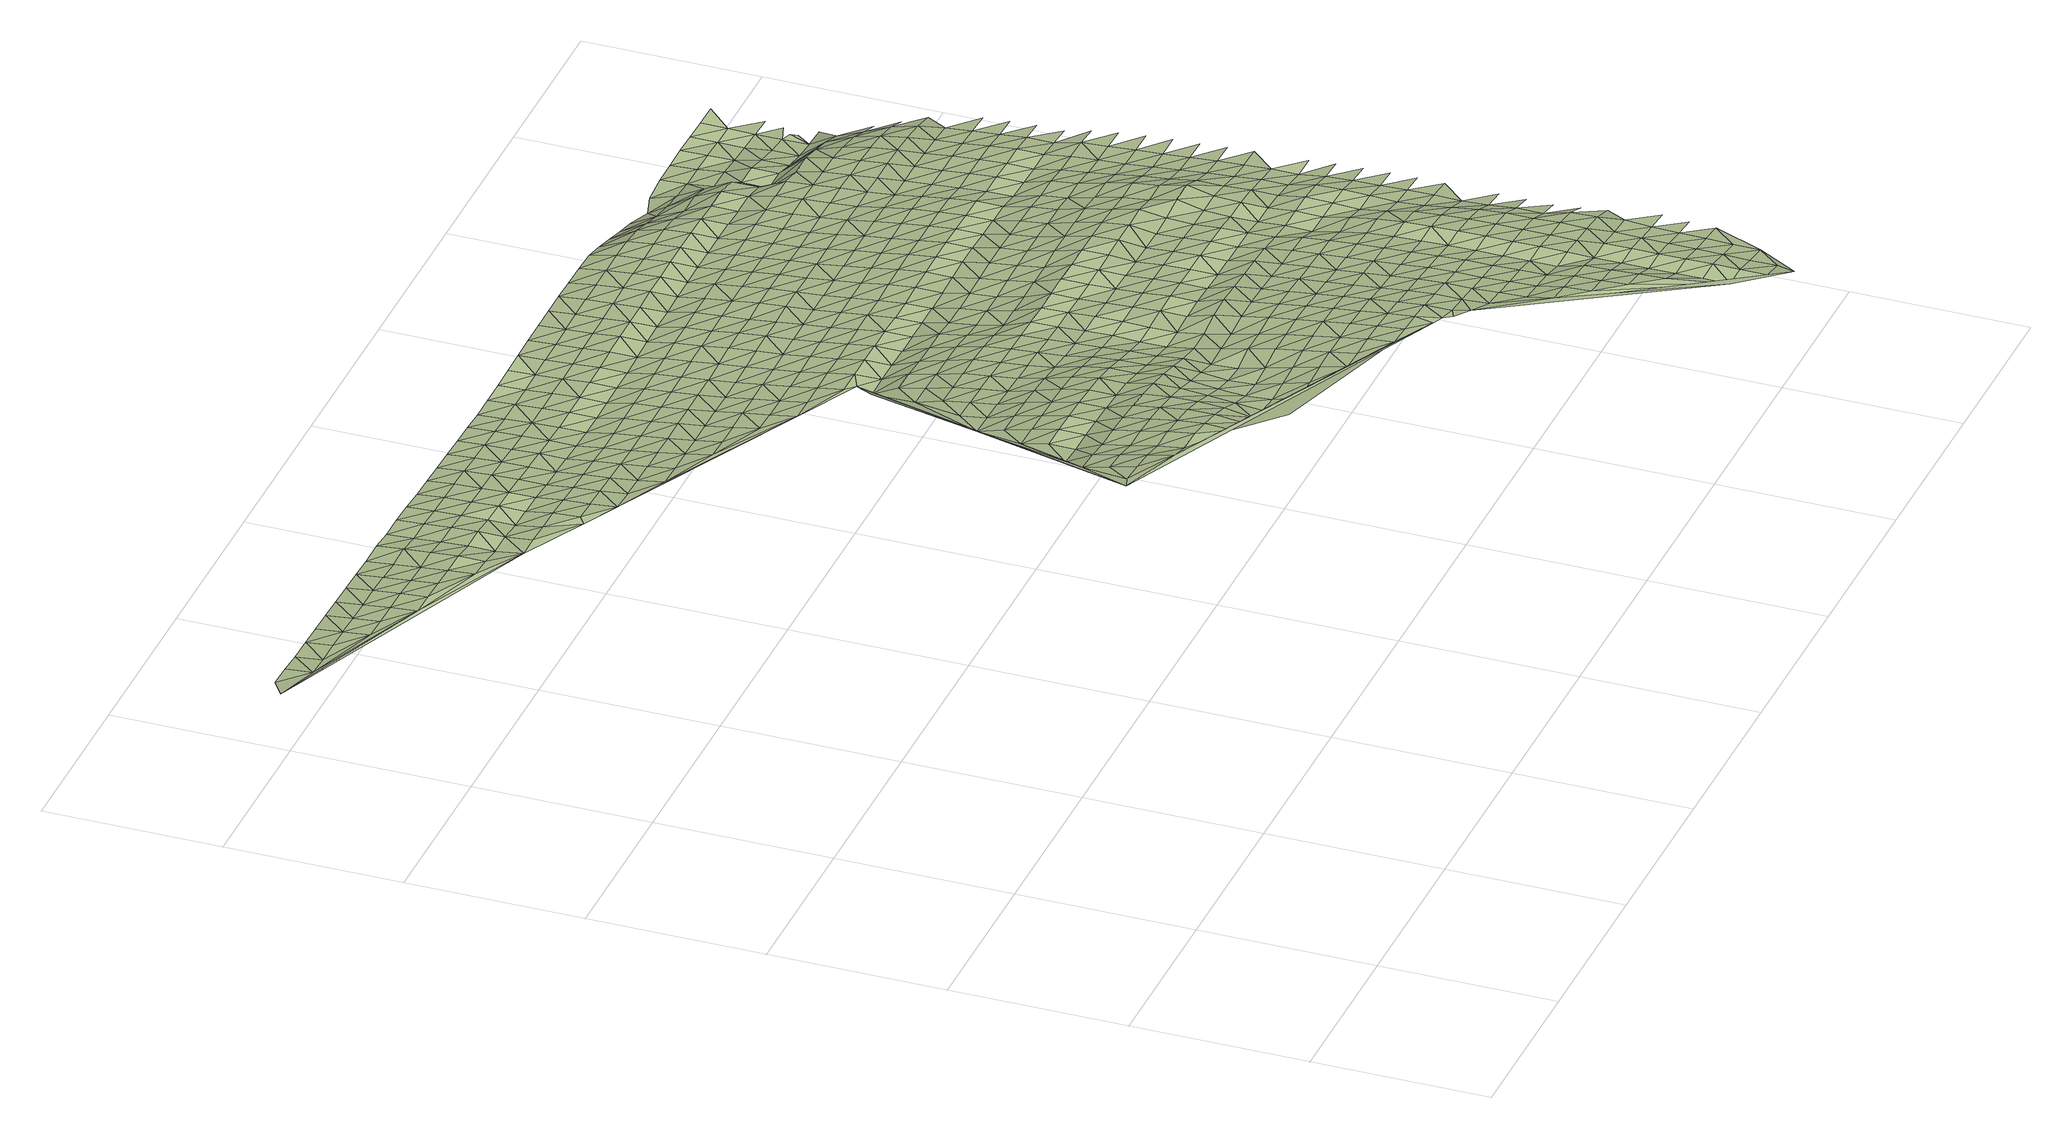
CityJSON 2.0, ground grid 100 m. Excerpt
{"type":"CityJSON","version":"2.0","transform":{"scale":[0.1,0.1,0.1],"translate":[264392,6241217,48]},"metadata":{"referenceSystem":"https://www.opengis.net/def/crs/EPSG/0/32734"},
"CityObjects":{
"terrain1":{"type":"TINRelief","geometry":[{"type":"CompositeSurface","lod":"1","boundaries":[[[0,1,2]],[[2,3,0]],[[3,2,4]],[[4,2,5]],[[6,2,1]],[[5,2,7]],[[8,4,5]],[[8,5,9]],[[7,9,5]],[[6,7,2]],[[9,10,8]],[[10,9,7]],[[11,8,10]],[[10,7,12]],[[10,13,11]],[[10,12,14]],[[6,12,7]],[[10,14,13]],[[6,1,15]],[[12,16,14]],[[12,6,16]],[[13,14,17]],[[16,18,14]],[[14,18,17]],[[16,6,19]],[[20,18,16]],[[19,20,16]],[[17,18,21]],[[20,22,18]],[[6,23,19]],[[18,22,21]],[[20,19,24]],[[22,20,25]],[[24,25,20]],[[24,19,23]],[[21,22,26]],[[22,25,27]],[[22,27,26]],[[6,15,23]],[[25,24,28]],[[28,24,23]],[[25,29,27]],[[29,25,28]],[[27,30,26]],[[28,23,31]],[[30,27,29]],[[28,32,29]],[[33,26,30]],[[28,31,32]],[[15,31,23]],[[34,30,29]],[[32,35,29]],[[30,34,33]],[[34,29,35]],[[31,36,32]],[[15,36,31]],[[35,32,37]],[[33,34,38]],[[37,32,36]],[[35,39,34]],[[40,41,42]],[[42,43,40]],[[39,35,37]],[[44,36,15]],[[34,45,38]],[[45,34,39]],[[46,40,47]],[[48,44,15]],[[49,37,36]],[[47,40,43]],[[41,40,46]],[[37,49,39]],[[50,38,45]],[[36,44,49]],[[15,51,48]],[[45,39,52]],[[44,48,53]],[[46,47,54]],[[39,49,52]],[[54,47,43]],[[50,45,55]],[[41,46,56]],[[51,53,48]],[[52,55,45]],[[49,44,57]],[[53,58,44]],[[56,46,54]],[[49,57,52]],[[50,55,59]],[[44,58,57]],[[54,43,60]],[[41,56,61]],[[53,51,62]],[[55,52,63]],[[41,61,64]],[[41,65,42]],[[58,53,66]],[[56,54,67]],[[63,52,57]],[[62,66,53]],[[54,60,67]],[[59,55,68]],[[56,69,61]],[[68,55,63]],[[51,70,62]],[[71,57,58]],[[66,72,58]],[[69,56,67]],[[60,43,73]],[[74,41,64]],[[57,71,63]],[[59,68,75]],[[58,72,71]],[[62,76,66]],[[64,61,77]],[[60,78,67]],[[69,79,61]],[[70,76,62]],[[68,63,80]],[[61,79,77]],[[72,66,81]],[[82,69,67]],[[63,71,80]],[[81,66,76]],[[67,78,82]],[[60,73,78]],[[68,83,75]],[[64,77,84]],[[72,85,71]],[[79,69,86]],[[83,68,80]],[[85,72,81]],[[64,84,74]],[[69,82,86]],[[76,70,87]],[[71,88,80]],[[83,89,75]],[[41,74,65]],[[76,87,81]],[[79,90,77]],[[78,91,82]],[[88,71,85]],[[70,92,87]],[[86,93,79]],[[78,73,91]],[[92,70,94]],[[83,80,95]],[[90,84,77]],[[79,93,90]],[[85,81,96]],[[86,82,97]],[[95,80,88]],[[81,87,96]],[[97,82,91]],[[98,89,83]],[[74,84,99]],[[88,85,100]],[[101,93,86]],[[42,102,43]],[[98,83,95]],[[99,84,90]],[[73,103,91]],[[96,100,85]],[[97,101,86]],[[87,92,104]],[[51,105,70]],[[94,106,92]],[[89,98,107]],[[99,108,74]],[[95,88,109]],[[87,104,96]],[[90,93,110]],[[91,111,97]],[[88,100,112]],[[92,106,104]],[[101,113,93]],[[108,114,74]],[[111,91,103]],[[99,90,110]],[[88,112,109]],[[93,113,110]],[[98,95,115]],[[100,96,116]],[[65,74,114]],[[117,106,94]],[[101,97,118]],[[42,65,119]],[[116,96,104]],[[111,120,97]],[[115,107,98]],[[121,108,99]],[[122,103,73]],[[115,95,109]],[[112,100,123]],[[113,101,118]],[[121,99,110]],[[97,120,118]],[[111,103,124]],[[123,100,116]],[[73,43,125]],[[94,70,105]],[[126,104,106]],[[108,127,114]],[[117,128,106]],[[94,129,117]],[[112,130,109]],[[107,115,131]],[[121,127,108]],[[104,126,116]],[[110,113,132]],[[133,120,111]],[[130,112,123]],[[106,128,126]],[[118,134,113]],[[135,65,114]],[[124,133,111]],[[124,103,122]],[[109,136,115]],[[110,132,121]],[[127,135,114]],[[113,134,132]],[[123,116,137]],[[118,120,138]],[[136,109,130]],[[117,139,128]],[[116,126,137]],[[133,138,120]],[[131,115,140]],[[127,121,141]],[[129,139,117]],[[135,142,65]],[[143,134,118]],[[140,115,136]],[[121,132,141]],[[130,123,144]],[[128,145,126]],[[137,146,123]],[[147,65,142]],[[138,143,118]],[[135,127,148]],[[133,124,149]],[[128,139,145]],[[124,122,150]],[[136,130,144]],[[129,94,105]],[[132,134,151]],[[131,140,152]],[[144,123,146]],[[141,148,127]],[[126,153,137]],[[138,133,149]],[[134,143,151]],[[124,150,149]],[[139,129,154]],[[155,142,135]],[[153,126,145]],[[141,132,156]],[[155,135,148]],[[140,136,157]],[[146,137,158]],[[138,159,143]],[[144,160,136]],[[156,132,151]],[[161,65,147]],[[51,119,105]],[[150,122,162]],[[158,137,153]],[[159,138,149]],[[157,152,140]],[[163,145,139]],[[147,142,164]],[[165,148,141]],[[136,160,157]],[[154,166,139]],[[142,155,167]],[[73,125,122]],[[154,129,168]],[[146,169,144]],[[156,165,141]],[[145,163,153]],[[151,143,170]],[[150,171,149]],[[169,146,158]],[[166,163,139]],[[142,167,164]],[[159,172,143]],[[171,150,162]],[[160,144,173]],[[155,148,174]],[[170,156,151]],[[152,157,175]],[[165,176,148]],[[170,143,172]],[[158,153,177]],[[178,159,149]],[[173,144,169]],[[105,168,129]],[[164,179,147]],[[180,166,154]],[[167,155,174]],[[153,163,177]],[[174,148,176]],[[178,149,171]],[[160,181,157]],[[182,162,122]],[[168,180,154]],[[161,147,179]],[[183,169,158]],[[165,156,184]],[[172,159,185]],[[181,160,173]],[[156,170,186]],[[167,187,164]],[[188,171,162]],[[177,183,158]],[[161,189,65]],[[159,178,185]],[[157,190,175]],[[163,166,191]],[[176,165,184]],[[180,192,166]],[[174,187,167]],[[156,186,184]],[[169,193,173]],[[157,181,190]],[[43,102,125]],[[163,191,177]],[[179,164,194]],[[170,172,195]],[[196,178,171]],[[183,193,169]],[[191,166,192]],[[185,197,172]],[[187,194,164]],[[188,196,171]],[[162,182,188]],[[180,168,198]],[[174,176,199]],[[186,170,195]],[[175,190,200]],[[168,105,201]],[[184,202,176]],[[195,172,197]],[[203,181,173]],[[177,204,183]],[[185,178,205]],[[193,206,173]],[[192,180,198]],[[161,179,207]],[[187,174,199]],[[204,177,191]],[[168,201,198]],[[194,208,179]],[[199,176,202]],[[196,205,178]],[[65,189,119]],[[190,181,203]],[[186,209,184]],[[173,206,203]],[[193,183,210]],[[211,197,185]],[[207,179,208]],[[209,186,195]],[[182,122,125]],[[188,212,196]],[[183,204,210]],[[205,211,185]],[[190,213,200]],[[191,192,214]],[[201,105,215]],[[194,187,216]],[[202,184,217]],[[198,218,192]],[[199,219,187]],[[182,212,188]],[[206,193,220]],[[203,213,190]],[[161,207,221]],[[217,184,209]],[[204,191,214]],[[208,194,216]],[[222,195,197]],[[205,196,223]],[[210,220,193]],[[214,192,218]],[[187,219,216]],[[211,224,197]],[[201,225,198]],[[202,226,199]],[[161,221,189]],[[196,212,223]],[[206,227,203]],[[195,222,209]],[[213,228,200]],[[215,225,201]],[[226,202,217]],[[222,197,224]],[[105,229,215]],[[204,230,210]],[[231,211,205]],[[206,220,227]],[[218,198,232]],[[233,207,208]],[[219,199,234]],[[230,204,214]],[[216,235,208]],[[223,231,205]],[[217,209,236]],[[212,182,237]],[[225,232,198]],[[234,199,226]],[[105,119,229]],[[213,203,238]],[[220,210,239]],[[207,233,221]],[[211,240,224]],[[203,227,241]],[[233,208,235]],[[209,222,236]],[[219,242,216]],[[212,237,223]],[[239,210,230]],[[231,240,211]],[[182,243,237]],[[228,213,238]],[[244,214,218]],[[225,215,245]],[[246,226,217]],[[203,241,238]],[[232,247,218]],[[242,219,234]],[[125,243,182]],[[220,248,227]],[[189,221,249]],[[215,229,245]],[[236,246,217]],[[214,244,230]],[[235,216,250]],[[222,224,251]],[[223,252,231]],[[248,220,239]],[[244,218,247]],[[249,221,233]],[[240,253,224]],[[226,254,234]],[[216,242,250]],[[252,223,237]],[[241,227,255]],[[232,225,256]],[[222,251,236]],[[257,228,238]],[[245,258,225]],[[246,254,226]],[[251,224,253]],[[119,189,259]],[[239,230,260]],[[235,261,233]],[[255,227,248]],[[249,259,189]],[[247,232,256]],[[240,231,262]],[[243,263,237]],[[230,244,260]],[[225,258,256]],[[261,235,250]],[[252,264,231]],[[119,265,229]],[[241,266,238]],[[245,229,265]],[[242,234,267]],[[236,268,246]],[[254,269,234]],[[125,263,243]],[[270,248,239]],[[233,271,249]],[[253,240,262]],[[266,241,255]],[[268,236,251]],[[231,264,262]],[[250,242,267]],[[252,237,272]],[[259,265,119]],[[260,270,239]],[[271,233,261]],[[234,269,267]],[[273,257,238]],[[244,247,274]],[[275,258,245]],[[254,246,276]],[[256,277,247]],[[237,263,272]],[[248,278,255]],[[259,249,279]],[[238,266,273]],[[265,275,245]],[[246,268,276]],[[244,274,260]],[[261,250,280]],[[251,253,281]],[[282,264,252]],[[270,278,248]],[[274,247,277]],[[271,279,249]],[[262,283,253]],[[256,258,284]],[[269,254,285]],[[263,125,286]],[[280,250,267]],[[272,282,252]],[[268,251,281]],[[257,273,287]],[[275,284,258]],[[276,285,254]],[[281,253,283]],[[266,255,288]],[[260,289,270]],[[265,259,290]],[[261,291,271]],[[262,264,292]],[[278,293,255]],[[259,279,294]],[[295,277,256]],[[267,269,296]],[[263,297,272]],[[289,260,274]],[[291,261,280]],[[282,292,264]],[[266,288,273]],[[265,290,275]],[[268,298,276]],[[255,293,288]],[[284,295,256]],[[259,294,290]],[[285,296,269]],[[263,286,297]],[[102,286,125]],[[278,270,299]],[[279,271,300]],[[301,283,262]],[[298,268,281]],[[277,302,274]],[[303,280,267]],[[270,289,299]],[[300,271,291]],[[292,301,262]],[[287,273,304]],[[284,275,305]],[[285,276,306]],[[282,272,307]],[[295,302,277]],[[296,303,267]],[[297,308,272]],[[293,278,309]],[[279,310,294]],[[304,273,288]],[[275,290,305]],[[306,276,298]],[[289,274,311]],[[312,291,280]],[[313,281,283]],[[282,307,292]],[[299,309,278]],[[279,300,310]],[[301,314,283]],[[272,308,307]],[[315,295,284]],[[285,316,296]],[[297,286,317]],[[302,311,274]],[[303,312,280]],[[293,318,288]],[[281,313,298]],[[102,317,286]],[[304,319,287]],[[305,315,284]],[[285,306,316]],[[313,283,314]],[[289,320,299]],[[321,290,294]],[[300,291,322]],[[301,292,323]],[[293,309,318]],[[310,324,294]],[[295,325,302]],[[326,308,297]],[[311,320,289]],[[312,322,291]],[[292,307,323]],[[288,327,304]],[[290,321,305]],[[328,303,296]],[[306,298,329]],[[315,325,295]],[[294,324,321]],[[316,330,296]],[[331,317,102]],[[317,326,297]],[[299,332,309]],[[310,300,333]],[[314,301,334]],[[327,288,318]],[[313,329,298]],[[335,311,302]],[[303,328,312]],[[308,336,307]],[[320,332,299]],[[322,333,300]],[[296,330,328]],[[323,334,301]],[[337,315,305]],[[316,306,338]],[[302,325,335]],[[308,326,336]],[[319,304,339]],[[340,318,309]],[[341,324,310]],[[327,342,304]],[[337,305,321]],[[329,338,306]],[[331,343,344]],[[317,331,345]],[[322,312,346]],[[313,314,347]],[[307,348,323]],[[332,340,309]],[[333,341,310]],[[314,334,349]],[[320,311,350]],[[325,315,351]],[[352,330,316]],[[326,317,345]],[[304,342,339]],[[311,335,353]],[[312,328,346]],[[348,307,336]],[[327,318,354]],[[355,321,324]],[[344,343,356]],[[347,329,313]],[[331,344,345]],[[315,337,351]],[[338,352,316]],[[347,314,349]],[[332,320,350]],[[357,333,322]],[[334,323,358]],[[340,354,318]],[[311,353,350]],[[324,341,355]],[[346,357,322]],[[358,323,348]],[[342,327,359]],[[335,325,360]],[[337,321,361]],[[328,330,362]],[[336,326,363]],[[351,364,325]],[[352,365,330]],[[345,366,326]],[[332,367,340]],[[333,368,341]],[[338,329,369]],[[334,370,349]],[[354,359,327]],[[361,321,355]],[[329,347,371]],[[356,372,344]],[[353,335,360]],[[328,362,346]],[[348,336,363]],[[367,332,350]],[[360,325,364]],[[357,368,333]],[[330,365,362]],[[334,358,370]],[[363,326,366]],[[373,339,342]],[[351,337,374]],[[352,338,369]],[[344,372,345]],[[329,371,369]],[[372,356,375]],[[359,373,342]],[[361,374,337]],[[376,375,356]],[[354,340,377]],[[353,378,350]],[[355,341,379]],[[346,380,357]],[[347,349,381]],[[348,382,358]],[[367,383,340]],[[368,384,341]],[[370,385,349]],[[386,364,351]],[[352,387,365]],[[366,345,388]],[[378,353,360]],[[380,346,362]],[[363,382,348]],[[354,377,359]],[[379,361,355]],[[371,347,381]],[[373,389,339]],[[340,383,377]],[[374,386,351]],[[379,341,384]],[[352,369,387]],[[381,349,385]],[[372,388,345]],[[390,367,350]],[[370,358,391]],[[364,392,360]],[[368,357,393]],[[362,365,394]],[[366,395,363]],[[390,350,378]],[[380,396,357]],[[391,358,382]],[[397,375,376]],[[373,359,398]],[[371,399,369]],[[386,392,364]],[[387,394,365]],[[395,366,388]],[[383,367,400]],[[374,361,401]],[[384,368,393]],[[402,385,370]],[[375,403,372]],[[359,377,398]],[[361,379,404]],[[357,396,393]],[[399,371,381]],[[397,405,375]],[[406,378,360]],[[380,362,407]],[[382,363,408]],[[367,390,400]],[[391,402,370]],[[389,373,409]],[[386,374,401]],[[410,387,369]],[[392,406,360]],[[361,404,401]],[[394,407,362]],[[408,363,395]],[[375,405,403]],[[388,372,411]],[[397,376,412]],[[376,356,413]],[[398,409,373]],[[410,369,399]],[[383,414,377]],[[415,390,378]],[[379,384,416]],[[417,396,380]],[[381,385,418]],[[391,382,419]],[[400,420,383]],[[393,421,384]],[[402,422,385]],[[376,423,412]],[[386,424,392]],[[394,387,425]],[[395,388,411]],[[406,415,378]],[[407,417,380]],[[408,419,382]],[[372,403,411]],[[377,414,398]],[[404,379,416]],[[399,381,418]],[[405,397,426]],[[427,389,409]],[[383,420,414]],[[424,386,401]],[[416,384,421]],[[387,410,425]],[[418,385,422]],[[400,390,428]],[[393,396,429]],[[412,426,397]],[[394,430,407]],[[402,391,431]],[[395,432,408]],[[415,428,390]],[[417,429,396]],[[391,419,433]],[[409,398,434]],[[435,406,392]],[[404,436,401]],[[410,399,437]],[[438,403,405]],[[424,439,392]],[[430,394,425]],[[432,395,411]],[[413,423,376]],[[440,420,400]],[[441,421,393]],[[422,402,431]],[[412,423,442]],[[414,434,398]],[[436,404,416]],[[437,399,418]],[[391,433,431]],[[405,426,438]],[[406,435,415]],[[443,417,407]],[[428,440,400]],[[392,439,435]],[[429,441,393]],[[444,442,423]],[[445,424,401]],[[410,446,425]],[[419,408,447]],[[403,448,411]],[[407,430,443]],[[432,449,408]],[[450,427,409]],[[421,451,416]],[[452,426,412]],[[434,453,409]],[[445,401,436]],[[446,410,437]],[[448,403,438]],[[414,420,454]],[[428,415,455]],[[456,418,422]],[[433,419,447]],[[444,423,413]],[[440,457,420]],[[441,451,421]],[[431,458,422]],[[408,449,447]],[[442,452,412]],[[413,356,459]],[[439,424,460]],[[429,417,461]],[[425,462,430]],[[463,432,411]],[[450,409,453]],[[415,435,455]],[[417,443,464]],[[465,436,416]],[[418,456,437]],[[438,426,466]],[[420,457,454]],[[424,445,460]],[[425,446,462]],[[456,422,458]],[[463,411,448]],[[434,414,467]],[[468,440,428]],[[441,429,461]],[[433,469,431]],[[442,444,470]],[[451,465,416]],[[417,464,461]],[[452,466,426]],[[449,432,471]],[[455,468,428]],[[447,469,433]],[[472,470,444]],[[413,472,444]],[[453,434,467]],[[435,439,473]],[[474,445,436]],[[443,430,475]],[[446,437,476]],[[477,448,438]],[[414,454,467]],[[460,478,439]],[[462,479,430]],[[432,463,471]],[[440,480,457]],[[441,481,451]],[[458,431,482]],[[442,483,452]],[[465,474,436]],[[476,437,456]],[[466,477,438]],[[435,473,455]],[[464,443,475]],[[468,480,440]],[[439,478,473]],[[481,441,461]],[[475,430,479]],[[469,482,431]],[[470,483,442]],[[460,445,484]],[[462,446,485]],[[447,449,486]],[[487,463,448]],[[471,488,449]],[[450,453,489]],[[466,452,490]],[[467,491,453]],[[474,484,445]],[[476,485,446]],[[477,487,448]],[[413,492,472]],[[454,457,493]],[[455,494,468]],[[495,465,451]],[[464,496,461]],[[456,458,497]],[[469,447,486]],[[470,472,498]],[[480,499,457]],[[481,500,451]],[[482,501,458]],[[449,488,486]],[[483,490,452]],[[502,478,460]],[[503,479,462]],[[471,463,504]],[[489,453,491]],[[494,455,473]],[[496,464,475]],[[492,498,472]],[[454,493,467]],[[465,495,474]],[[497,476,456]],[[457,499,493]],[[484,502,460]],[[451,500,495]],[[485,503,462]],[[497,458,501]],[[487,504,463]],[[505,481,461]],[[477,466,506]],[[507,483,470]],[[490,508,466]],[[480,468,509]],[[473,478,510]],[[479,511,475]],[[482,469,512]],[[513,488,471]],[[494,514,468]],[[505,461,496]],[[486,515,469]],[[498,507,470]],[[516,491,467]],[[484,474,517]],[[477,506,487]],[[518,492,413]],[[519,413,459]],[[502,510,478]],[[503,511,479]],[[504,513,471]],[[466,508,506]],[[519,520,413]],[[499,480,509]],[[500,481,521]],[[485,476,522]],[[501,482,512]],[[490,483,523]],[[467,493,516]],[[468,514,509]],[[474,495,517]],[[476,497,524]],[[469,515,512]],[[494,473,525]],[[526,496,475]],[[486,488,527]],[[492,518,498]],[[481,505,521]],[[507,523,483]],[[413,520,518]],[[491,528,489]],[[529,502,484]],[[503,485,522]],[[504,487,530]],[[510,525,473]],[[511,526,475]],[[476,524,522]],[[513,527,488]],[[531,508,490]],[[516,528,491]],[[517,529,484]],[[487,506,530]],[[499,532,493]],[[533,514,494]],[[495,500,534]],[[535,505,496]],[[497,501,536]],[[537,515,486]],[[507,498,538]],[[509,539,499]],[[521,540,500]],[[512,541,501]],[[523,531,490]],[[542,519,459]],[[502,543,510]],[[503,544,511]],[[545,513,504]],[[520,519,542]],[[525,533,494]],[[526,535,496]],[[527,537,486]],[[498,518,538]],[[532,516,493]],[[495,534,517]],[[524,497,536]],[[508,546,506]],[[528,547,489]],[[499,539,532]],[[529,543,502]],[[500,540,534]],[[544,503,522]],[[536,501,541]],[[530,545,504]],[[509,514,548]],[[521,505,549]],[[512,515,550]],[[551,523,507]],[[508,531,546]],[[513,552,527]],[[533,548,514]],[[535,549,505]],[[537,550,515]],[[538,551,507]],[[525,510,553]],[[517,554,529]],[[555,526,511]],[[524,556,522]],[[506,557,530]],[[518,520,558]],[[543,559,510]],[[544,560,511]],[[545,552,513]],[[561,520,542]],[[528,516,562]],[[563,539,509]],[[564,540,521]],[[565,541,512]],[[523,566,531]],[[516,532,567]],[[554,517,534]],[[556,524,536]],[[557,506,546]],[[525,553,533]],[[526,555,535]],[[568,537,527]],[[518,558,538]],[[548,563,509]],[[510,559,553]],[[549,564,521]],[[511,560,555]],[[550,565,512]],[[551,566,523]],[[520,561,558]],[[547,528,562]],[[543,529,569]],[[570,544,522]],[[571,545,530]],[[516,567,562]],[[527,552,568]],[[459,572,542]],[[541,573,536]],[[529,554,569]],[[570,522,556]],[[571,530,557]],[[539,574,532]],[[548,533,575]],[[534,540,576]],[[549,535,577]],[[550,537,578]],[[546,531,579]],[[538,580,551]],[[563,581,539]],[[564,582,540]],[[565,573,541]],[[566,583,531]],[[559,543,584]],[[560,544,585]],[[552,545,586]],[[533,553,575]],[[535,555,577]],[[578,537,568]],[[580,538,558]],[[567,532,574]],[[554,534,576]],[[556,536,587]],[[557,546,579]],[[561,542,572]],[[562,588,547]],[[539,581,574]],[[569,584,543]],[[540,582,576]],[[544,570,585]],[[545,571,586]],[[579,531,583]],[[589,563,548]],[[590,564,549]],[[565,550,591]],[[573,587,536]],[[559,592,553]],[[566,551,593]],[[558,561,572]],[[575,589,548]],[[577,590,549]],[[578,591,550]],[[580,594,551]],[[567,595,562]],[[554,596,569]],[[555,560,597]],[[570,556,598]],[[568,552,599]],[[571,557,600]],[[559,584,592]],[[585,601,560]],[[586,602,552]],[[563,603,581]],[[564,604,582]],[[605,573,565]],[[583,566,593]],[[574,595,567]],[[596,554,576]],[[587,598,556]],[[600,557,579]],[[551,594,593]],[[553,606,575]],[[555,597,577]],[[599,578,568]],[[580,558,607]],[[589,603,563]],[[590,604,564]],[[560,601,597]],[[591,605,565]],[[599,552,602]],[[588,562,608]],[[584,569,609]],[[570,610,585]],[[571,611,586]],[[606,553,592]],[[572,607,558]],[[587,573,612]],[[595,608,562]],[[609,569,596]],[[598,610,570]],[[611,571,600]],[[574,581,613]],[[614,589,575]],[[615,576,582]],[[577,616,590]],[[591,578,617]],[[579,583,618]],[[619,594,580]],[[603,620,581]],[[604,621,582]],[[605,612,573]],[[593,622,583]],[[584,623,592]],[[601,585,624]],[[602,586,625]],[[606,614,575]],[[616,577,597]],[[617,578,599]],[[607,619,580]],[[574,613,595]],[[576,615,596]],[[626,598,587]],[[600,579,618]],[[608,627,588]],[[581,620,613]],[[623,584,609]],[[582,621,615]],[[610,624,585]],[[625,586,611]],[[622,618,583]],[[603,589,628]],[[605,591,629]],[[593,594,630]],[[612,626,587]],[[592,631,606]],[[604,590,632]],[[597,601,633]],[[602,634,599]],[[589,614,628]],[[616,635,590]],[[617,629,591]],[[619,630,594]],[[608,595,636]],[[609,596,637]],[[611,600,638]],[[631,592,623]],[[624,633,601]],[[602,625,634]],[[620,603,639]],[[621,604,632]],[[610,598,640]],[[641,612,605]],[[642,622,593]],[[572,643,607]],[[595,613,636]],[[596,615,637]],[[590,635,632]],[[626,644,598]],[[638,600,618]],[[614,606,645]],[[616,597,646]],[[647,617,599]],[[628,639,603]],[[629,641,605]],[[630,642,593]],[[627,608,648]],[[649,623,609]],[[610,640,624]],[[611,650,625]],[[643,619,607]],[[645,606,631]],[[633,646,597]],[[598,644,640]],[[634,647,599]],[[626,612,651]],[[636,648,608]],[[637,649,609]],[[650,611,638]],[[613,620,652]],[[614,653,628]],[[615,621,654]],[[635,616,655]],[[618,622,656]],[[643,630,619]],[[620,639,657]],[[632,658,621]],[[641,651,612]],[[642,659,622]],[[623,660,631]],[[633,624,661]],[[629,617,662]],[[625,663,634]],[[614,645,653]],[[646,655,616]],[[617,647,664]],[[613,652,636]],[[615,654,637]],[[665,644,626]],[[638,618,656]],[[627,648,666]],[[620,657,652]],[[649,660,623]],[[621,658,654]],[[624,640,661]],[[663,625,650]],[[656,622,659]],[[639,628,667]],[[668,632,635]],[[629,662,641]],[[642,630,669]],[[651,665,626]],[[617,664,662]],[[670,646,633]],[[647,634,671]],[[667,628,653]],[[655,668,635]],[[648,636,672]],[[645,631,673]],[[637,674,649]],[[650,638,675]],[[660,676,631]],[[661,670,633]],[[634,663,671]],[[639,677,657]],[[658,632,678]],[[644,679,640]],[[651,641,680]],[[681,659,642]],[[636,652,672]],[[674,637,654]],[[665,682,644]],[[675,638,656]],[[645,673,653]],[[655,646,683]],[[684,664,647]],[[639,667,677]],[[631,676,673]],[[668,678,632]],[[641,662,680]],[[648,685,666]],[[660,649,686]],[[679,661,640]],[[650,687,663]],[[670,683,646]],[[644,682,679]],[[671,684,647]],[[688,654,658]],[[689,665,651]],[[648,672,685]],[[649,674,686]],[[687,650,675]],[[657,690,652]],[[667,653,691]],[[692,668,655]],[[664,693,662]],[[694,656,659]],[[677,695,657]],[[678,688,658]],[[680,689,651]],[[676,660,696]],[[661,697,670]],[[663,698,671]],[[673,691,653]],[[683,692,655]],[[664,684,693]],[[672,652,690]],[[674,654,699]],[[665,700,682]],[[656,694,675]],[[701,666,685]],[[657,695,690]],[[686,696,660]],[[661,679,697]],[[698,663,687]],[[677,667,702]],[[662,703,680]],[[688,699,654]],[[689,700,665]],[[676,704,673]],[[678,668,705]],[[706,683,670]],[[684,671,707]],[[691,702,667]],[[692,708,668]],[[703,662,693]],[[709,685,672]],[[710,686,674]],[[687,675,711]],[[676,696,704]],[[670,697,706]],[[707,671,698]],[[712,695,677]],[[688,678,705]],[[679,682,713]],[[714,689,680]],[[690,709,672]],[[699,710,674]],[[668,708,705]],[[700,715,682]],[[673,716,691]],[[692,683,717]],[[684,718,693]],[[702,712,677]],[[703,714,680]],[[719,701,685]],[[696,686,720]],[[697,679,713]],[[721,698,687]],[[716,673,704]],[[706,717,683]],[[682,715,713]],[[718,684,707]],[[690,695,722]],[[699,688,723]],[[700,689,724]],[[709,719,685]],[[710,720,686]],[[725,708,692]],[[693,726,703]],[[695,712,722]],[[705,723,688]],[[689,714,724]],[[702,691,727]],[[728,704,696]],[[697,729,706]],[[707,698,730]],[[716,731,691]],[[717,725,692]],[[726,693,718]],[[709,690,732]],[[699,733,710]],[[715,700,734]],[[719,735,701]],[[720,728,696]],[[729,697,713]],[[712,702,727]],[[708,736,705]],[[714,703,737]],[[690,722,732]],[[691,731,727]],[[723,733,699]],[[724,734,700]],[[716,704,738]],[[717,706,739]],[[740,718,707]],[[725,736,708]],[[737,703,726]],[[741,719,709]],[[720,710,742]],[[713,715,743]],[[728,738,704]],[[706,729,739]],[[744,723,705]],[[714,745,724]],[[741,709,732]],[[733,742,710]],[[715,734,743]],[[722,712,746]],[[731,716,747]],[[748,725,717]],[[727,749,712]],[[736,744,705]],[[745,714,737]],[[719,750,735]],[[720,751,728]],[[729,713,752]],[[726,718,753]],[[738,747,716]],[[739,748,717]],[[732,722,746]],[[754,733,723]],[[734,724,755]],[[750,719,741]],[[746,712,749]],[[742,751,720]],[[752,713,743]],[[756,727,731]],[[725,757,736]],[[737,726,753]],[[744,754,723]],[[755,724,745]],[[738,728,758]],[[729,759,739]],[[747,756,731]],[[748,757,725]],[[741,732,760]],[[742,733,761]],[[734,762,743]],[[750,763,735]],[[751,758,728]],[[759,729,752]],[[749,727,764]],[[744,736,765]],[[745,737,766]],[[760,732,746]],[[754,761,733]],[[762,734,755]],[[739,767,748]],[[756,764,727]],[[736,757,765]],[[741,768,750]],[[747,738,769]],[[770,751,742]],[[752,743,771]],[[758,772,738]],[[767,739,759]],[[773,746,749]],[[754,744,774]],[[745,775,755]],[[768,741,760]],[[761,770,742]],[[771,743,762]],[[757,748,776]],[[764,773,749]],[[738,772,769]],[[765,774,744]],[[756,747,777]],[[758,751,778]],[[759,752,779]],[[767,776,748]],[[780,760,746]],[[763,750,781]],[[761,754,782]],[[762,755,783]],[[784,750,768]],[[770,778,751]],[[779,752,771]],[[764,756,777]],[[765,757,785]],[[773,780,746]],[[747,769,777]],[[774,782,754]],[[786,772,758]],[[759,787,767]],[[784,781,750]],[[785,757,776]],[[788,768,760]],[[761,789,770]],[[762,790,771]],[[778,786,758]],[[787,759,779]],[[791,774,765]],[[780,788,760]],[[782,789,761]],[[773,764,792]],[[776,767,793]],[[777,794,764]],[[785,791,765]],[[784,768,795]],[[769,772,796]],[[778,770,797]],[[779,771,798]],[[786,799,772]],[[767,787,793]],[[782,774,800]],[[788,795,768]],[[764,794,792]],[[789,797,770]],[[780,773,801]],[[769,796,777]],[[802,785,776]],[[772,799,796]],[[791,800,774]],[[781,784,803]],[[778,804,786]],[[802,776,793]],[[788,780,801]],[[805,789,782]],[[779,806,787]],[[795,803,784]],[[773,792,801]],[[797,804,778]],[[807,794,777]],[[791,785,808]],[[800,805,782]],[[799,786,809]],[[793,787,806]],[[777,796,807]],[[785,802,808]],[[797,789,810]],[[803,811,781]],[[804,809,786]],[[795,788,812]],[[791,813,800]],[[801,814,788]],[[805,810,789]],[[792,794,815]],[[802,793,816]],[[807,817,794]],[[813,791,808]],[[799,818,796]],[[819,804,797]],[[788,814,812]],[[809,820,799]],[[803,795,821]],[[792,815,801]],[[794,817,815]],[[810,819,797]],[[818,807,796]],[[805,800,822]],[[802,823,808]],[[799,820,818]],[[813,824,800]],[[811,803,821]],[[809,804,825]],[[795,812,821]],[[826,814,801]],[[805,822,810]],[[819,825,804]],[[800,824,822]],[[827,817,807]],[[808,828,813]],[[801,815,826]],[[829,820,809]],[[827,807,818]],[[819,810,830]],[[821,831,811]],[[825,829,809]],[[812,814,832]],[[824,813,833]],[[826,834,814]],[[810,822,830]],[[815,817,835]],[[817,827,836]],[[812,832,821]],[[818,820,837]],[[838,825,819]],[[814,834,832]],[[829,839,820]],[[835,826,815]],[[824,840,822]],[[817,836,835]],[[830,838,819]],[[820,839,837]],[[841,831,821]],[[827,818,842]],[[829,825,843]],[[834,826,844]],[[822,845,830]],[[821,832,841]],[[838,843,825]],[[842,836,827]],[[826,835,844]],[[842,818,837]],[[846,839,829]],[[830,847,838]],[[841,848,831]],[[843,846,829]],[[834,849,832]],[[835,836,850]],[[844,851,834]],[[836,842,850]],[[849,841,832]],[[839,852,837]],[[853,843,838]],[[834,851,849]],[[846,854,839]],[[835,855,844]],[[837,852,842]],[[835,850,855]],[[839,854,852]],[[856,848,841]],[[846,843,857]],[[858,851,844]],[[856,841,849]],[[842,859,850]],[[844,855,858]],[[860,854,846]],[[859,842,852]],[[848,856,861]],[[849,851,862]],[[855,850,863]],[[858,864,851]],[[863,850,859]],[[852,854,865]],[[851,864,862]],[[856,849,866]],[[867,858,855]],[[852,865,859]],[[867,855,863]],[[866,861,856]],[[866,849,862]],[[864,858,868]],[[863,859,869]],[[858,867,870]],[[861,866,871]],[[868,858,870]],[[872,862,864]],[[867,863,873]],[[862,872,866]],[[864,868,872]],[[874,870,867]],[[875,868,870]],[[866,876,871]],[[875,870,877]],[[876,866,872]],[[868,878,872]],[[879,871,876]],[[876,872,880]],[[879,876,881]]]}]}
},
"vertices":[
[129,6130,321],[1,6053,344],[279,5980,328],[279,6130,317],[429,6130,302],[429,5980,316],[1030,5680,329],[730,5830,324],[579,6130,302],[579,5980,316],[730,5980,310],[730,6130,295],[880,5830,318],[880,6130,290],[880,5980,305],[1792,5378,298],[1030,5830,315],[1030,6130,284],[1030,5980,299],[1180,5680,326],[1180,5830,313],[1180,6130,282],[1180,5980,298],[1481,5530,322],[1330,5680,319],[1330,5830,305],[1330,6130,275],[1330,5980,290],[1481,5680,311],[1481,5830,297],[1481,5980,282],[1631,5530,309],[1631,5680,309],[1481,6130,268],[1631,5980,287],[1631,5830,298],[1781,5530,283],[1781,5680,283],[1631,6130,273],[1781,5830,275],[2682,2380,886],[2832,2680,801],[2605,2356,892],[2982,2230,886],[1931,5530,283],[1781,5980,263],[2832,2530,837],[2832,2380,872],[1931,5380,298],[1931,5680,283],[1781,6130,256],[2175,5188,294],[1931,5830,275],[2081,5380,289],[2982,2380,855],[1931,5980,263],[2982,2530,822],[2081,5680,265],[2081,5530,265],[1931,6130,256],[3132,2230,842],[2982,2680,789],[2232,5230,294],[2081,5830,260],[2982,2830,715],[3283,3430,593],[2232,5380,284],[3132,2380,821],[2081,5980,255],[3132,2530,792],[2382,5080,300],[2232,5680,261],[2232,5530,261],[3433,2080,809],[3132,3130,669],[2081,6130,246],[2382,5230,286],[3132,2830,702],[3283,2230,842],[3132,2680,766],[2232,5830,254],[2382,5380,275],[3283,2380,821],[2232,5980,248],[3132,2980,702],[2382,5530,258],[3283,2530,792],[2532,5230,277],[2382,5680,258],[2232,6130,234],[3283,2830,702],[3433,2230,815],[2532,5080,292],[3283,2680,766],[2682,4930,308],[2382,5830,249],[2532,5380,265],[3433,2380,801],[2382,5980,242],[3283,2980,702],[2532,5530,247],[3433,2530,777],[4911,1519,715],[3583,2080,765],[2682,5230,268],[3433,4480,366],[2682,5080,286],[2382,6130,227],[3283,3130,669],[2532,5830,242],[3433,2830,697],[3583,2230,782],[2532,5680,247],[3433,2680,753],[3283,3280,634],[2532,5980,234],[2682,5380,256],[2832,4930,303],[3583,2530,759],[3781,4281,388],[3583,2380,779],[3433,2980,697],[3883,1930,670],[2682,5530,237],[3733,2080,708],[4634,1630,739],[2832,5230,264],[3433,3130,666],[2832,5080,281],[2982,4780,331],[2682,5680,237],[2532,6130,221],[3583,2830,690],[3733,2230,732],[3583,2680,739],[3433,3280,630],[2682,5830,233],[2832,5380,249],[3733,2380,741],[2982,4930,303],[2682,5980,224],[3583,2980,690],[3433,3430,586],[3733,2530,735],[2832,5680,230],[2982,5080,279],[2832,5530,230],[3433,3580,565],[3583,3130,661],[3883,2230,675],[3883,2080,662],[3733,2680,720],[2682,6130,215],[2982,5230,259],[3132,4780,322],[3583,3280,624],[3733,2830,679],[2832,5980,217],[2982,5380,242],[3883,2380,688],[2832,5830,223],[3583,3880,493],[4034,1930,682],[3132,5080,278],[3583,3580,559],[3733,2980,679],[3132,4930,298],[3583,3430,579],[3283,4630,347],[2982,5530,222],[3883,2680,697],[4034,2080,642],[3883,2530,699],[2982,5680,222],[3733,3280,611],[2832,6130,209],[3733,3130,651],[3132,5230,258],[4034,2230,630],[3583,3730,535],[3283,4780,322],[2982,5830,215],[4334,1780,729],[3132,5380,243],[3883,2980,664],[4034,2380,638],[3883,2830,664],[3733,3430,570],[4184,1930,690],[3733,4180,388],[2982,5980,210],[3283,5080,278],[3283,4930,298],[3132,5530,214],[3733,3580,553],[4034,2680,664],[4184,2080,650],[4034,2530,654],[3433,4780,320],[3883,3280,596],[2982,6130,201],[3433,4630,343],[3883,3130,638],[3132,5830,206],[3283,5230,258],[4184,2230,611],[3132,5680,214],[3733,3880,492],[3733,3730,530],[4034,2830,637],[3283,5380,243],[4184,2380,604],[4334,1930,695],[3132,5980,198],[3433,5080,277],[3583,4480,364],[3883,3580,546],[4034,2980,637],[3433,4930,298],[3883,3430,561],[3283,5530,214],[3733,4030,462],[4184,2680,626],[4334,2080,661],[4184,2530,618],[3583,4630,339],[4034,3130,614],[3283,5680,214],[3132,6130,190],[3733,4330,388],[3433,5230,260],[4334,2230,625],[3583,4780,318],[3883,3880,489],[4034,3280,574],[3883,3730,527],[4184,2830,598],[4484,1930,700],[3283,5980,198],[3433,5380,248],[4334,2380,587],[3283,5830,206],[4034,3430,552],[4484,1780,722],[3583,5080,277],[3733,4480,363],[4184,2980,598],[3583,4930,295],[3433,5530,218],[3883,4030,460],[4034,3580,538],[4334,2680,585],[4484,2080,677],[4334,2530,581],[4184,3130,581],[3433,5680,218],[3733,4780,319],[3283,6130,190],[3733,4630,339],[3883,4180,391],[3583,5230,263],[4034,3730,524],[4484,2380,621],[4634,1780,722],[4484,2230,651],[3883,4330,391],[3433,5830,209],[4184,3430,545],[4334,2830,565],[4184,3280,556],[3583,5380,249],[4034,3880,486],[4634,1930,700],[3433,5980,198],[3733,5080,281],[3883,4480,366],[4334,2980,565],[3733,4930,298],[3583,5530,222],[4034,4030,447],[4184,3580,532],[4484,2680,557],[4634,2080,677],[4484,2530,587],[3883,4630,341],[4334,3130,552],[4785,1630,729],[3433,6130,193],[3583,5830,211],[3733,5230,267],[4034,4330,390],[4184,3730,516],[4634,2230,651],[3583,5680,222],[4034,4180,390],[3883,4780,322],[4334,3280,543],[4785,1780,714],[4484,2830,532],[3733,5380,252],[4184,3880,479],[4634,2380,621],[3883,4930,304],[4334,3430,536],[3583,5980,201],[4034,4480,364],[4484,2980,532],[4785,2080,677],[4785,1930,696],[3733,5530,225],[4184,4030,442],[3883,5080,289],[4334,3580,526],[4634,2680,557],[4634,2530,587],[4034,4630,345],[4484,3130,536],[4935,1630,715],[3733,5680,225],[3583,6130,198],[3883,5230,272],[4184,4330,386],[4334,3730,495],[4785,2230,655],[4184,4180,386],[4034,4780,326],[4935,1780,701],[3733,5830,215],[4484,3430,523],[4634,2830,532],[4484,3280,532],[4972,1493,715],[3883,5380,257],[4334,3880,461],[4785,2380,633],[4034,4930,313],[4935,1930,684],[4184,4480,365],[4634,2980,532],[3733,6130,201],[3883,5530,232],[4334,4030,437],[3733,5980,207],[5031,1453,698],[5085,1480,698],[5085,1630,698],[4484,3580,520],[4785,2680,584],[4935,2080,667],[4785,2530,608],[4034,5230,279],[4184,4630,347],[4634,3130,536],[4034,5080,299],[3883,5680,232],[4334,4180,386],[5100,1383,710],[4484,3730,466],[4935,2230,648],[3883,5830,220],[4184,4930,318],[4334,4330,386],[4634,3430,523],[5085,1930,668],[4184,4780,329],[4634,3280,532],[5085,1780,685],[4034,5380,264],[4484,3880,436],[4785,2980,543],[4935,2380,629],[4785,2830,543],[5235,1480,677],[3883,5980,211],[4334,4480,368],[5235,1330,686],[5385,1030,697],[4034,5680,238],[4184,5080,302],[4484,4180,383],[4634,3580,520],[4935,2680,589],[5085,2080,652],[4034,5530,238],[4484,4030,416],[4935,2530,609],[4334,4630,347],[4785,3130,535],[5235,1630,677],[3883,6130,203],[4184,5230,283],[5085,2230,635],[4334,4780,332],[4634,3880,436],[4785,3280,527],[5235,1780,665],[4634,3730,466],[5385,1180,668],[4034,5830,223],[4935,2830,546],[4184,5380,269],[4484,4480,368],[5085,2380,618],[5385,1480,657],[4484,4330,383],[5385,1330,663],[4334,4930,315],[4785,3430,519],[5235,1930,649],[4034,5980,215],[4935,2980,546],[5385,1630,657],[5535,1030,675],[5986,280,592],[4184,5680,239],[4334,5080,298],[4634,4180,383],[4785,3580,519],[5085,2680,581],[5235,2080,635],[4184,5530,239],[4634,4030,416],[5085,2530,599],[5535,880,684],[4484,4630,351],[4935,3130,533],[5535,1180,647],[4034,6130,206],[4334,5230,286],[4785,3730,464],[4935,3280,522],[5235,2380,604],[5385,1780,647],[5235,2230,619],[4184,5830,227],[4484,4930,321],[4634,4330,383],[5085,2830,537],[5535,1330,643],[4484,4780,333],[4334,5380,273],[4785,3880,431],[5686,880,659],[4935,3430,517],[5686,730,667],[4634,4480,368],[5085,2980,537],[5385,2080,619],[5535,1480,636],[5385,1930,633],[4184,6130,207],[4785,4030,419],[5686,1030,652],[4184,5980,218],[4334,5680,240],[4484,5080,308],[5235,2680,571],[4334,5530,240],[5235,2530,587],[6203,8,600],[4634,4630,351],[4935,3730,469],[5085,3130,529],[5535,1630,636],[4935,3580,518],[4785,4180,390],[5686,1180,627],[4334,5830,230],[4484,5230,290],[5385,2230,605],[5836,730,642],[5535,1780,629],[5836,580,648],[4634,4930,321],[4785,4330,390],[5085,3430,518],[5235,2830,531],[5686,1330,625],[4634,4780,333],[5085,3280,518],[4484,5380,272],[4935,3880,443],[5385,2380,592],[5836,880,636],[4785,4480,375],[5235,2980,531],[5535,2080,605],[5686,1480,619],[5535,1930,616],[4334,6130,207],[5836,1030,630],[4334,5980,222],[5986,430,592],[4484,5680,247],[4634,5080,308],[4935,4180,397],[5085,3580,518],[5385,2680,562],[5986,580,592],[4484,5530,247],[4935,4030,424],[5385,2530,577],[4785,4630,353],[5235,3130,525],[5686,1630,619],[5085,3730,469],[5836,1330,591],[5986,730,590],[5836,1180,590],[4634,5380,272],[4785,4780,336],[5235,3280,513],[5535,2380,582],[5686,1780,613],[4634,5230,290],[5535,2230,593],[4484,5830,237],[4935,4330,397],[6136,430,592],[6136,130,592],[6136,280,592],[5085,3880,446],[5385,2980,528],[5986,880,589],[5385,2830,528],[4785,4930,319],[5235,3430,521],[5686,1930,604],[4484,5980,223],[4935,4480,379],[5836,1480,590],[5986,1030,588],[4634,5680,247],[4785,5080,305],[5085,4180,402],[5235,3580,518],[5535,2680,549],[5686,2080,595],[6136,580,592],[4634,5530,247],[5085,4030,429],[5535,2530,570],[6286,130,561],[4935,4630,356],[5385,3130,521],[5836,1630,590],[5986,1180,590],[4484,6130,203],[4785,5230,288],[5235,3730,479],[5686,2230,585],[6136,730,590],[5836,1780,587],[4935,4930,316],[5085,4330,402],[5385,3430,525],[5535,2830,525],[5986,1330,591],[6286,430,562],[4935,4780,337],[5385,3280,508],[6286,280,561],[4634,5980,223],[4785,5380,270],[5235,3880,449],[5686,2380,575],[6136,880,589],[4634,5830,237],[5836,1930,582],[5085,4480,383],[5535,2980,525],[5986,1480,590],[6437,280,535],[5686,2530,560],[4785,5680,251],[4935,5080,302],[5235,4180,401],[5385,3580,517],[5836,2080,576],[6136,1180,573],[6286,580,564],[4785,5530,251],[5235,4030,432],[6136,1030,588],[5085,4630,359],[5535,3130,515],[5986,1630,590],[5686,2680,530],[4634,6130,203],[4935,5230,285],[5385,3730,482],[5836,2230,564],[5085,4780,341],[6286,880,567],[6286,730,565],[4785,5830,237],[5235,4330,401],[5535,3430,530],[5686,2830,521],[5986,1930,582],[6136,1330,575],[5535,3280,507],[5986,1780,587],[4935,5380,272],[5385,3880,446],[5836,2380,538],[5085,4930,318],[6437,430,536],[4785,5980,226],[5235,4480,382],[5686,2980,521],[6136,1480,574],[5836,2530,510],[4935,5680,252],[5085,5080,299],[5385,4180,395],[5535,3580,511],[5986,2080,576],[6286,1180,559],[6437,580,540],[4935,5530,252],[5385,4030,428],[6286,1030,569],[5235,4630,360],[5686,3130,509],[6136,1630,574],[5836,2680,514],[4785,6130,192],[5085,5230,285],[5986,2230,564],[6437,730,540],[5235,4780,341],[5535,3880,440],[5686,3280,516],[6136,1780,572],[5535,3730,478],[4935,5830,239],[5385,4330,395],[6286,1330,561],[5085,5380,275],[5836,2980,500],[5986,2380,538],[6437,880,545],[6587,580,515],[5836,2830,500],[5235,4930,319],[5686,3430,535],[6136,1930,566],[4935,5980,224],[5385,4480,381],[6286,1480,553],[5986,2530,510],[5085,5680,252],[5235,5080,299],[5535,4180,391],[5686,3580,503],[6437,1180,540],[5085,5530,252],[5535,4030,422],[6437,1030,553],[5385,4630,364],[5836,3130,507],[6136,2230,522],[6286,1630,553],[6136,2080,552],[5986,2680,514],[4935,6130,156],[5235,5230,287],[5686,3730,475],[6587,730,519],[5836,3280,539],[6286,1780,543],[5085,5830,241],[5385,4930,318],[5535,4330,391],[6437,1330,533],[5385,4780,344],[5235,5380,280],[5686,3880,435],[5986,2980,500],[6136,2380,501],[6587,880,530],[5986,2830,500],[5836,3430,505],[6286,1930,523],[5085,5980,201],[5535,4480,379],[6437,1480,496],[5686,4030,418],[6136,2530,505],[5235,5680,248],[5385,5080,300],[5836,3580,487],[6286,2080,500],[6587,1180,492],[5235,5530,248],[5535,4630,364],[5986,3130,507],[6437,1630,496],[5686,4180,389],[6136,2680,509],[5085,6130,113],[5385,5230,290],[6286,2230,490],[5535,4780,339],[5836,3880,419],[5986,3280,539],[6437,1780,480],[5836,3730,454],[5235,5830,217],[5686,4330,389],[6587,1330,473],[5385,5380,281],[6136,2980,486],[6286,2380,496],[6136,2830,486],[5535,4930,313],[5986,3430,505],[6437,1930,474],[5235,5980,157],[5686,4480,372],[6587,1480,459],[5385,5530,240],[5836,4030,400],[6286,2530,502],[5986,3580,487],[6437,2080,476],[5535,5230,294],[5686,4630,351],[6136,3130,480],[6587,1630,459],[5535,5080,301],[5385,5680,240],[5836,4180,360],[6286,2680,495],[5235,6130,70],[5986,3730,454],[6437,2230,475],[5686,4780,327],[6136,3280,480],[6587,1780,459],[5385,5830,177],[5836,4330,360],[6286,2830,462],[5986,3880,419],[6437,2380,470],[5535,5530,242],[5686,4930,313],[6136,3430,455],[5535,5380,278],[5385,5980,112],[5836,4480,347],[6286,2980,462],[6587,2080,460],[5986,4030,400],[6437,2530,467],[5686,5080,306],[6136,3580,441],[5836,4630,335],[6286,3130,449],[5535,5680,242],[5986,4180,360],[6437,2680,460],[5385,6130,33],[5686,5230,291],[6136,3730,418],[6587,2230,459],[6286,3280,437],[5535,5830,176],[5836,4930,311],[5986,4330,360],[6437,2830,439],[5836,4780,326],[5686,5380,280],[6136,3880,396],[6587,2380,456],[6286,3430,422],[5836,5080,296],[5986,4480,347],[6437,2980,439],[5686,5530,211],[5548,6091,8],[6136,4030,379],[6587,2530,452],[5535,5980,82],[6286,3580,408],[5986,4630,335],[6437,3130,431],[5686,5680,211],[6136,4180,354],[6587,2680,448],[6286,3730,395],[5836,5380,250],[6437,3280,422],[5836,5230,280],[5686,5830,134],[5986,4930,311],[6136,4330,354],[6587,2830,434],[5986,4780,326],[6286,3880,384],[5836,5530,119],[6437,3430,409],[5686,5980,58],[6136,4480,345],[6286,4030,373],[6587,3130,424],[5986,5080,296],[6437,3580,399],[6136,4630,335],[6286,4180,354],[5686,6130,11],[5836,5830,63],[6437,3730,390],[5836,5680,119],[5986,5380,250],[6587,3280,416],[5986,5230,280],[6136,4930,304],[6286,4330,354],[6136,4780,317],[5836,5980,44],[6437,4030,371],[6587,3430,406],[6437,3880,380],[6286,4480,339],[5986,5530,119],[6136,5080,286],[6587,3580,398],[6286,4630,322],[6437,4180,336],[5836,6130,37],[5986,5830,63],[6587,3730,387],[5986,5680,119],[6136,5380,211],[6136,5230,258],[6286,4930,292],[6437,4330,336],[6286,4780,310],[6587,3880,373],[5986,5980,44],[6286,5080,269],[6437,4480,321],[6136,5530,80],[6587,4030,353],[6437,4630,310],[6587,4180,321],[5986,6130,37],[6136,5830,45],[6286,5230,229],[6136,5680,80],[6437,4930,273],[6587,4330,321],[6437,4780,296],[6286,5380,168],[6136,5980,41],[6587,4480,313],[6286,5530,49],[6437,5080,235],[6587,4630,300],[6136,6130,39],[6286,5830,32],[6437,5230,173],[6286,5680,49],[6587,4930,238],[6286,5980,33],[6437,5380,116],[6437,5680,29],[6587,5080,179],[6437,5530,29],[6286,6130,34],[6437,5830,27],[6587,5230,117],[6587,5530,19],[6494,5656,29],[6437,5980,28],[6516,5621,19],[6556,5719,19],[6437,6130,31],[6587,5830,18],[6587,6130,28]
]}
